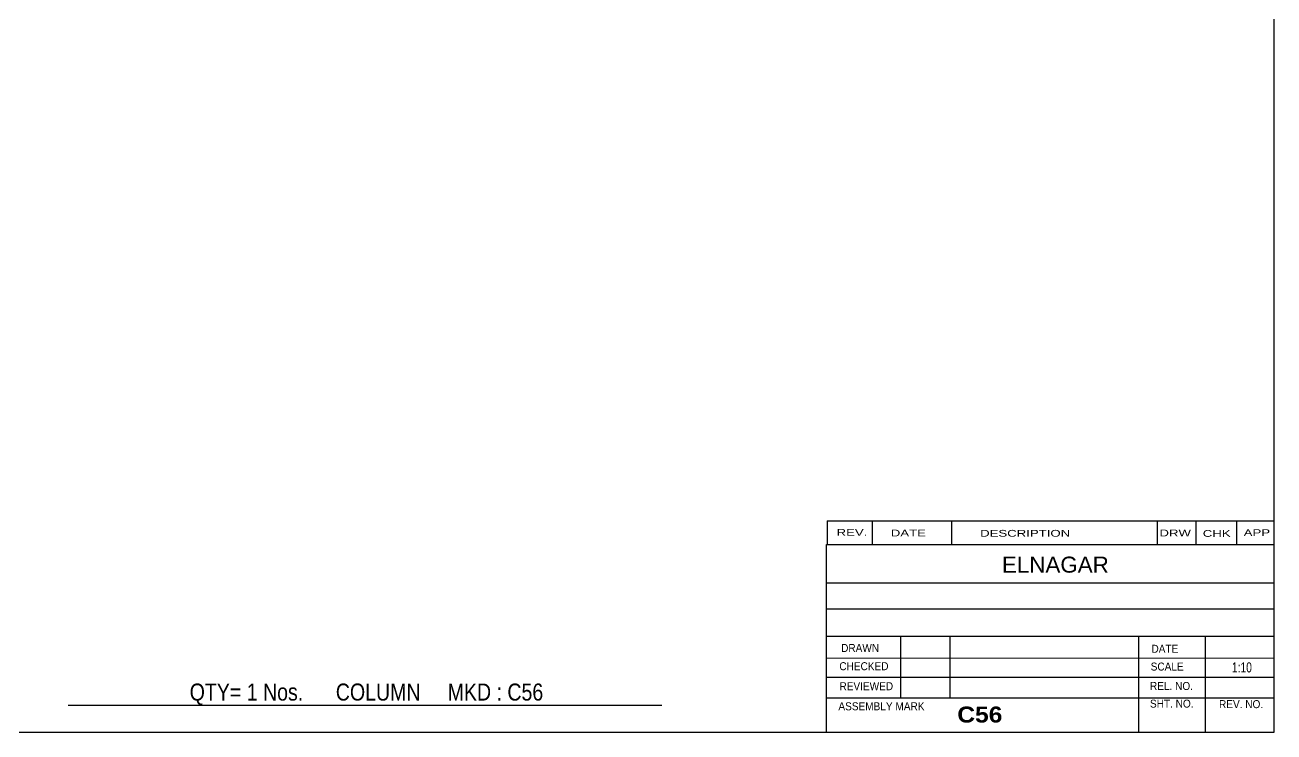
# Model space of a CAD drawing. Header units: millimetres. Extents: x -326 to 87, y -165 to 122.
# Drawn here: x -157.5 to 87, y -165.2 to -26.7 of the extents above; entities that cross this region are included whole.
import ezdxf

# ---------------------------------------------------------------- set-up
doc = ezdxf.new("R2010")
doc.units = ezdxf.units.MM
doc.styles.add('Arial', font='ARIAL.TTF', dxfattribs={"height": 0.2})
doc.styles.add('Arial Bold', font='ARIALBD.TTF', dxfattribs={"height": 0.2})
doc.styles.add('Arial Narrow', font='ARIALN.TTF', dxfattribs={"height": 0.2})

# ---------------------------------------------------------------- blocks, each defined once
blk = doc.blocks.new('Unknown-623327753-1210')
at = {"color": 5, "linetype": 'Continuous'}
for p, q in [((87.01, -165.22), (87.01, 121.78)), ((-322.99, -165.22), (87.01, -165.22))]:
    blk.add_line(p, q, dxfattribs=at)
blk = doc.blocks.new('CBS_CALLOFF-623327753-5835')
at = {"color": 7, "linetype": 'Continuous'}
blk.add_line((-149.11, -159.95), (-32.88, -159.97), dxfattribs=at)
at = {"color": 3, "linetype": 'Continuous', "style": 'Arial Narrow'}
blk.add_text('QTY= 1 Nos.      COLUMN     MKD : C56', height=3.3405, dxfattribs=at).set_placement((-125.29, -159.06))
blk = doc.blocks.new('CBS_NAME_BLOG-623327753-5836')
at = {"color": 7, "linetype": 'Continuous'}
for p, q in [((-0.58, -165.18), (-0.59, -128.47)), ((-0.58, -128.47), (86.93, -128.47)), ((-0.58, -136), (86.93, -136)), ((-0.51, -141.06), (87.01, -141.06)), ((-0.58, -146.43), (86.93, -146.43)), ((13.94, -158.54), (13.94, -146.44)), ((23.62, -158.51), (23.62, -146.44)), ((60.54, -165.18), (60.54, -146.45)), ((73.59, -165.18), (73.59, -146.43)), ((-0.58, -150.73), (87.01, -150.71)), ((-0.58, -154.48), (86.93, -154.48)), ((-0.58, -158.52), (86.93, -158.52)), ((-0.59, -165.22), (87.01, -165.22))]:
    blk.add_line(p, q, dxfattribs=at)
at = {"color": 3, "linetype": 'Continuous', "style": 'Arial'}
blk.add_text('ELNAGAR', height=3.133, dxfattribs=at).set_placement((33.74, -134))
at = {"color": 3, "linetype": 'Continuous'}
for s, height, style, width, p in [('DRAWN', 1.566, 'Arial', 0.9, (2.25, -149.54)), ('DATE', 1.566, 'Arial', 0.9, (63.01, -149.7)), ('CHECKED', 1.566, 'Arial', 0.9, (1.9, -153.11)), ('SCALE', 1.566, 'Arial', 0.9, (62.86, -153.18)), ('1:10', 1.957, 'Arial Narrow', 0.9, (78.75, -153.54)), ('REVIEWED', 1.566, 'Arial', 0.9, (1.93, -157.03)), ('REL. NO.', 1.566, 'Arial', 0.9, (62.72, -156.98)), ('SHT. NO.', 1.566, 'Arial', 0.9, (62.72, -160.44)), ('REV. NO.', 1.566, 'Arial', 0.9, (76.24, -160.54)), ('ASSEMBLY MARK', 1.5663, 'Arial', 0.9, (1.72, -160.96)), ('C56', 3.131, 'Arial Bold', 1.1, (25, -163.36))]:
    blk.add_text(s, height=height, dxfattribs=dict(at, style=style, width=width)).set_placement(p)
blk = doc.blocks.new('CBS_REVISION-623327753-5837')
at = {"color": 7, "linetype": 'Continuous'}
for p, q in [((-0.5, -123.84), (87, -123.84)), ((-0.5, -123.84), (-0.5, -128.47)), ((8.3, -123.84), (8.3, -128.47)), ((23.89, -123.84), (23.89, -128.41)), ((64.15, -123.84), (64.15, -128.47)), ((71.69, -123.84), (71.69, -128.47)), ((79.64, -123.84), (79.64, -128.47)), ((-0.5, -128.47), (87, -128.47))]:
    blk.add_line(p, q, dxfattribs=at)
at = {"color": 7, "style": 'Arial Narrow', "width": 1.7}
for s, height, p in [('REV.', 1.326, (1.36, -126.79)), ('DATE', 1.326, (11.98, -126.91)), ('DESCRIPTION', 1.3257, (29.46, -126.96)), ('DRW', 1.326, (64.58, -126.9)), ('CHK', 1.326, (73.06, -126.99)), ('APP', 1.326, (81.07, -126.84))]:
    blk.add_text(s, height=height, dxfattribs=at).set_placement(p)

msp = doc.modelspace()

# ---------------------------------------------------------------- block references
for name in ['Unknown-623327753-1210', 'CBS_REVISION-623327753-5837', 'CBS_NAME_BLOG-623327753-5836', 'CBS_CALLOFF-623327753-5835']:
    msp.add_blockref(name, (0, 0))

doc.saveas('drawing.dxf')
